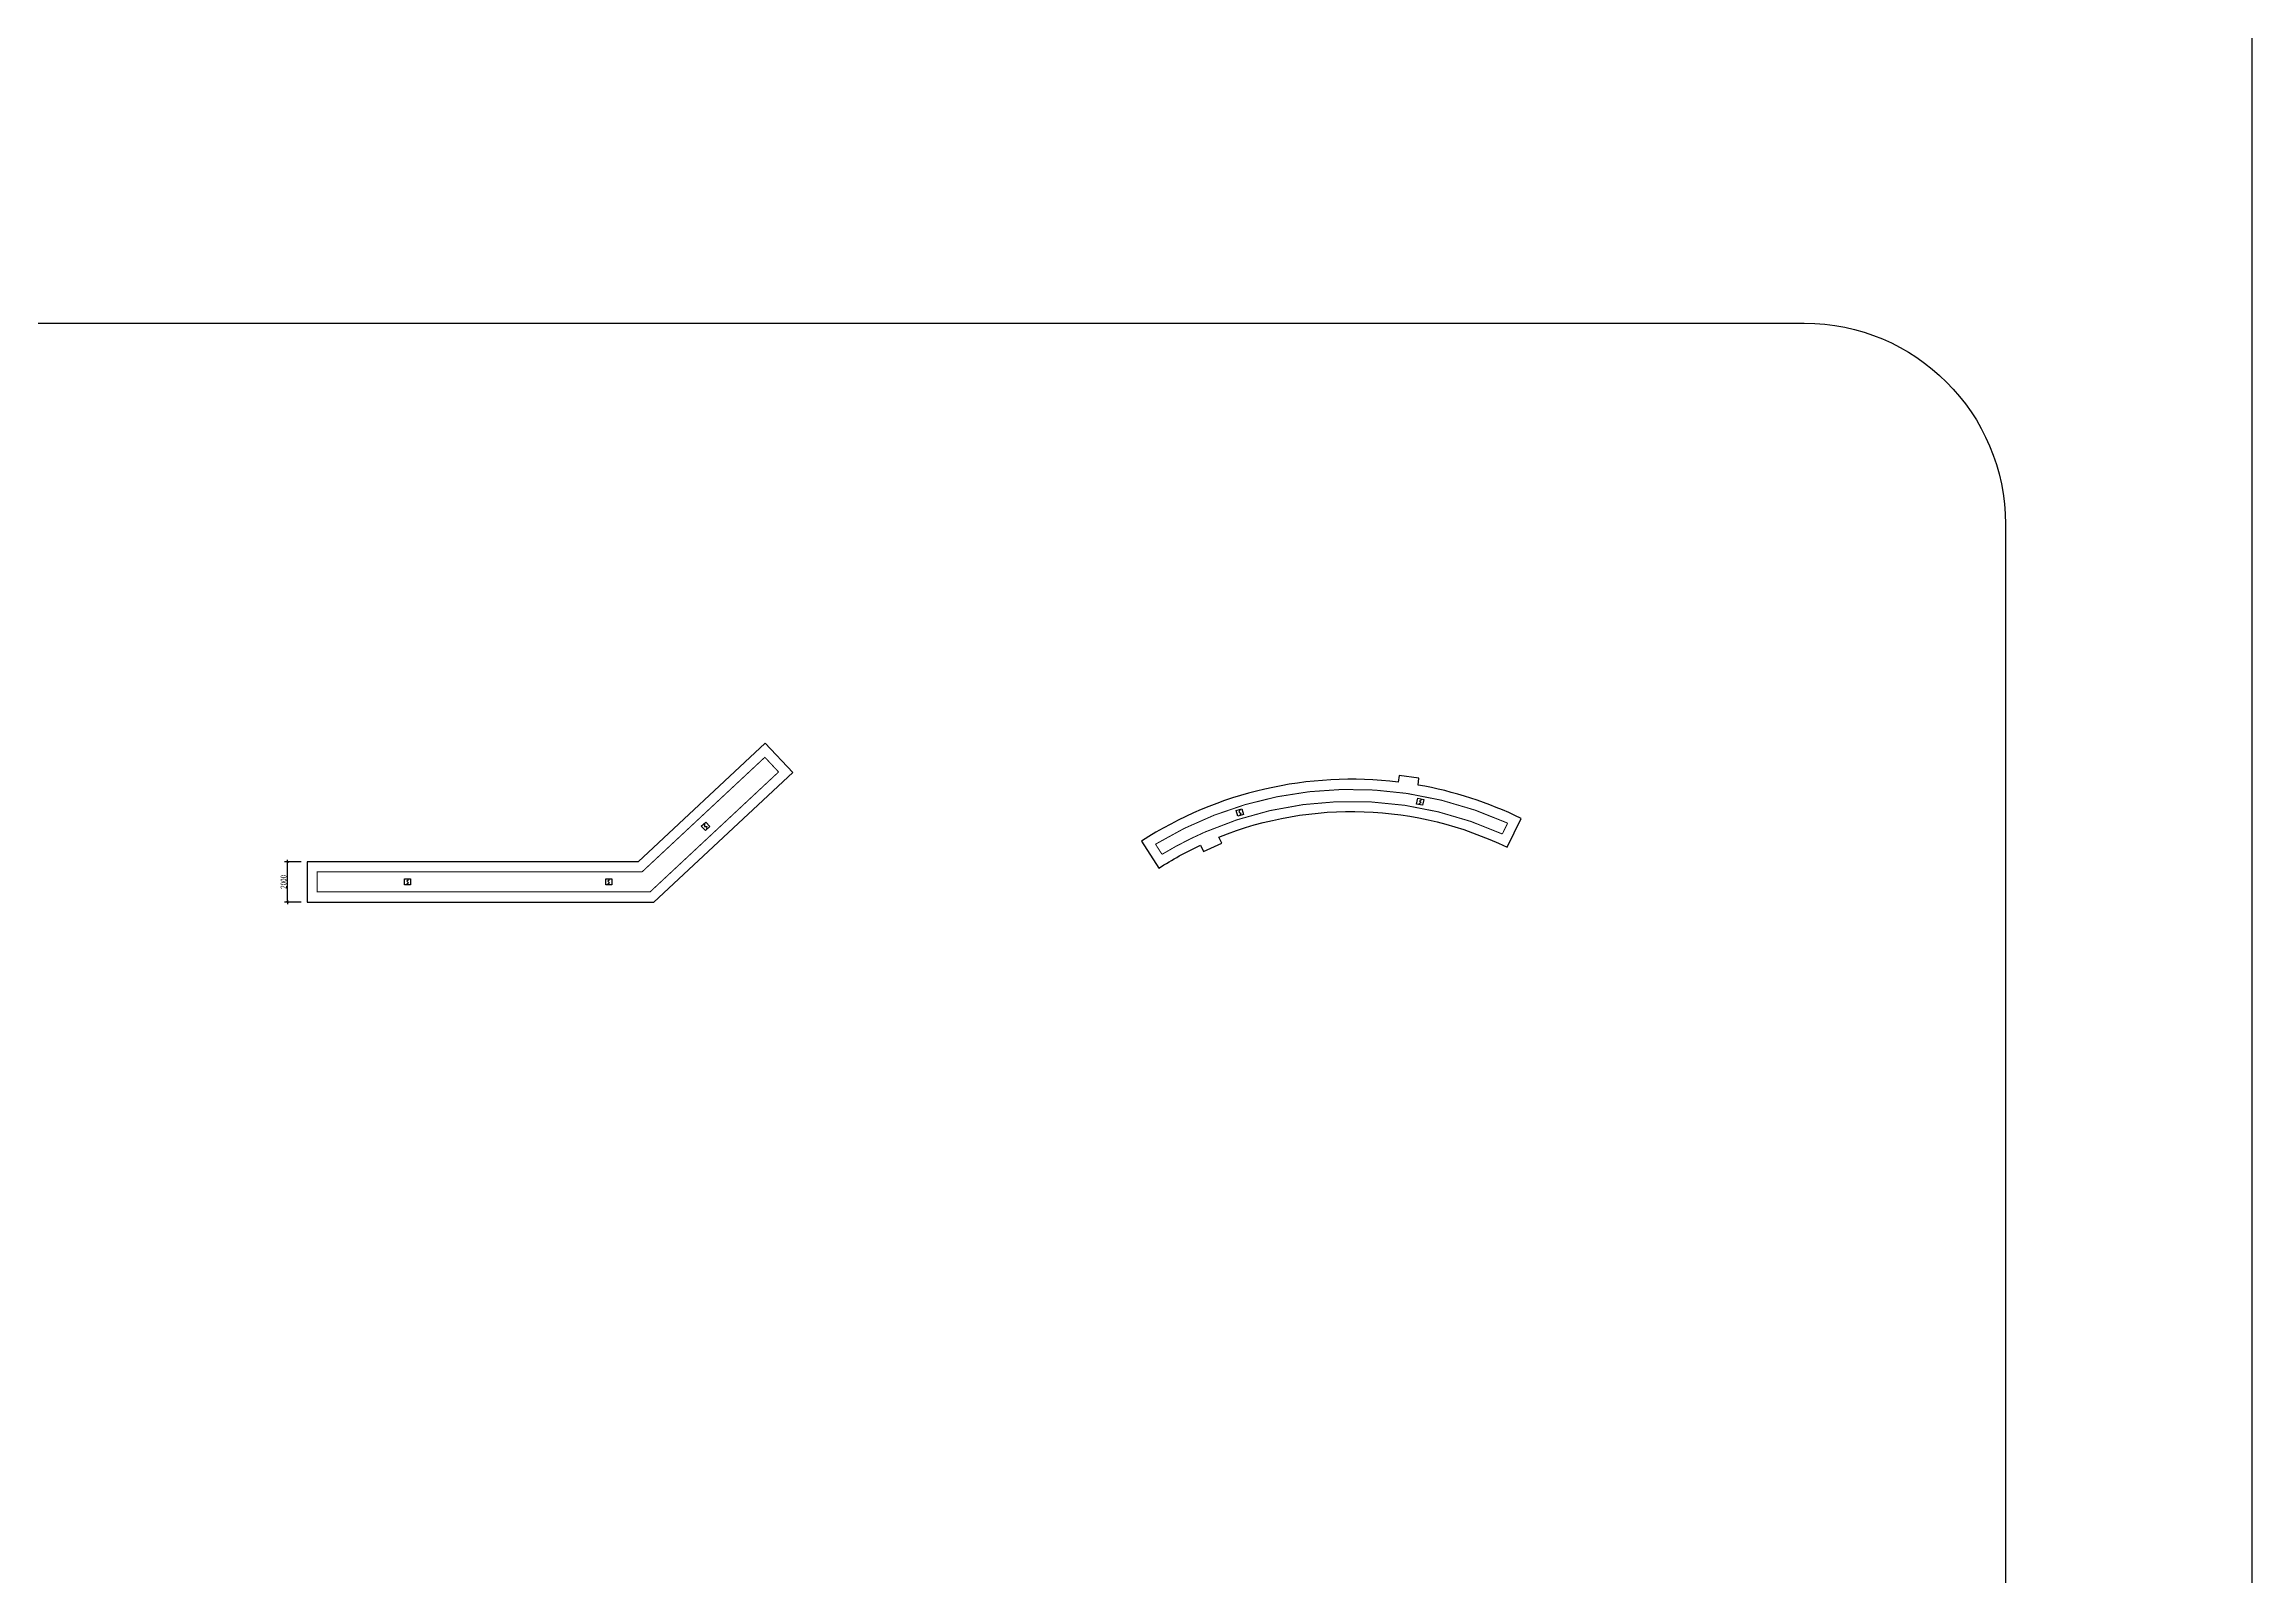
# Model space of a CAD drawing. Header units: millimetres. Extents: x -77018 to 517482, y 243785 to 1580285.
# Drawn here: x 407720 to 517482, y 472441 to 548659 of the extents above; entities that cross this region are included whole.
import ezdxf

# ---------------------------------------------------------------- set-up
doc = ezdxf.new("R2010")
doc.units = ezdxf.units.MM
doc.header["$LTSCALE"] = 1000
doc.layers.get('DEFPOINTS').update_dxf_attribs({"color": 9})
for name, color, linetype in [('C-SHET-SHET', 144, 'Continuous'), ('E-FAS-DEVC', 3, 'Continuous'), ('E-UNIV-DIAG', 2, 'Continuous'), ('E-UNIV-EL', 140, 'Continuous'), ('E-UNIV-NOTE', 6, 'Continuous'), ('可布置区域（吸顶）', 3, 'Continuous'), ('房间框线', 30, 'Continuous')]:
    doc.layers.add(name, color=color, linetype=linetype)
doc.styles.add('YQ_DIM', font='SUPEROS.SHX', dxfattribs={"width": 0.8, "bigfont": 'HZDX.SHX'})
doc.dimstyles.new('yq100', dxfattribs={"dimscale": 100, "dimtxt": 3, "dimasz": 1, "dimexe": 1.5, "dimexo": 3, "dimgap": 0.5, "dimtad": 1, "dimdec": 0, "dimdsep": 46, "dimtxsty": 'YQ_DIM', "dimblk": 'YQTICK', "dimcen": 0, "dimclrd": 256, "dimclre": 256, "dimclrt": 7, "dimadec": 1, "dimazin": 2, "dimtfac": 1, "dimtdec": 4, "dimtix": 1, "dimtmove": 2, "dimatfit": 2, "dimfxl": 1, "dimtolj": 1, "dimtzin": 0, "dimarcsym": 0})

# ---------------------------------------------------------------- blocks, each defined once
blk = doc.blocks.new('YQTICK')
blk.add_line((-1, 0), (1, 0))
blk.add_lwpolyline([(0.5, 0.5, 0.4, 0.4, 0), (-0.5, -0.5, 0.4, 0.4, 0)], format="xyseb")
blk = doc.blocks.new('*D554')
at = {"layer": 'DEFPOINTS', "color": 0, "transparency": 16777216}
for p in [(419821, 507999), (420791, 507999), (420791, 505999)]:
    blk.add_point(p, dxfattribs=at)
at = {"layer": 'E-UNIV-NOTE', "lineweight": -2, "transparency": 16777216}
for p, q in [((420491, 507999), (419671, 507999)), ((419821, 506099), (419821, 507899)), ((420491, 505999), (419671, 505999))]:
    blk.add_line(p, q, dxfattribs=at)
at = {"layer": 'E-UNIV-NOTE', "lineweight": -2, "transparency": 16777216, "xscale": 100, "yscale": 100, "zscale": 100}
for p, rotation in [((419821, 507999), 90), ((419821, 505999), 270)]:
    blk.add_blockref('YQTICK', p, dxfattribs=dict(at, rotation=rotation))
at = {"layer": 'E-UNIV-NOTE', "color": 7, "transparency": 16777216, "insert": (419621, 506999), "char_height": 300, "attachment_point": 5, "rotation": 90, "style": 'YQ_DIM'}
blk.add_mtext('\\A1;2000', dxfattribs=at)
blk = doc.blocks.new('E-BFAS110')
blk.add_lwpolyline([(-1.5, -1.5), (-1.5, 1.5), (1.5, 1.5), (1.5, -1.5)], close=True)
at = {"layer": 'E-UNIV-EL'}
blk.add_lwpolyline([(0.4, 1.1), (-0.4, 0.4), (0.4, -0.4), (-0.4, -1.1)], dxfattribs=at)

msp = doc.modelspace()

# ---------------------------------------------------------------- linework, layer by layer
at = {"layer": 'C-SHET-SHET'}
msp.add_lwpolyline([(-77018, 1580284.8), (517482, 1580284.8), (517482, 243784.8), (-77018, 243784.8)], close=True, dxfattribs=at)
at = {"layer": 'E-UNIV-DIAG'}
msp.add_lwpolyline([(495232, 422784.8), (315232, 422784.8, -0.41421356), (305232, 432784.8), (305232, 524784.8, -0.41421356), (315232, 534784.8), (495232, 534784.8, -0.41421356), (505232, 524784.8), (505232, 432784.8, -0.41421356)], format="xyb", close=True, dxfattribs=at)
at = {"layer": '可布置区域（吸顶）', "const_width": 50}
msp.add_lwpolyline([(443551.1, 513197.1), (437447.1, 507498.8), (421291, 507498.8), (421291, 506498.8), (437841.3, 506498.8), (444233.5, 512466.1)], close=True, dxfattribs=at)
msp.add_lwpolyline([(465451.2, 509486.2, -0.21234616), (480218.6, 509382.2), (480481.3, 509921.8, 0.069813), (475478.4, 511398.4, 0.17511935), (462973.5, 508875), (463298.7, 508370.5, -0.03339563)], format="xyb", close=True, dxfattribs=at)
at = {"layer": '房间框线'}
msp.add_lwpolyline([(443575.4, 513903.8), (437250, 507998.8), (420791, 507998.8), (420791, 505998.8), (438038.4, 505998.8), (444940.2, 512441.8)], close=True, dxfattribs=at)
msp.add_lwpolyline([(465208.2, 508827.3), (465353.3, 508518.4), (466264.5, 508930.6), (466125.5, 509226.7, -0.21193323), (480452.3, 508719.9), (481152.6, 510158.5, 0.07017218), (476031.6, 511815.5), (476071.9, 512154.5), (475080.6, 512286.7), (475041.9, 511961.9, 0.17510183), (462278.8, 509030), (463145.5, 507685.1, -0.03339563), (465208.2, 508827.3, 0.03339563)], format="xyb", dxfattribs=at)

# ---------------------------------------------------------------- block references
at = {"layer": 'E-FAS-DEVC'}
for p, xscale, yscale, zscale, rotation in [((467166.1, 510448.4), 100.0000000000001, 100.0000000000001, 100.0000000000001, 16.71702679493098), ((476131.2, 510984.4), 100, 100, 100, 348.5751833532244), ((440602.9, 509760.8), 100, 100, 100, 43.03113776929138)]:
    msp.add_blockref('E-BFAS110', p, dxfattribs=dict(at, xscale=xscale, yscale=yscale, zscale=zscale, rotation=rotation))
at = {"layer": 'E-FAS-DEVC', "xscale": 100, "yscale": 100, "zscale": 100}
for p in [(425791, 506998.8), (435791, 506998.8)]:
    msp.add_blockref('E-BFAS110', p, dxfattribs=at)

# ---------------------------------------------------------------- dimensions: what is measured, and where the dimension line sits
at = {"layer": 'E-UNIV-NOTE'}
dim = msp.add_linear_dim(base=(419820.6, 507998.8), p1=(420791, 505998.8), p2=(420791, 507998.8), angle=90, dimstyle='yq100', dxfattribs=at)
dim.commit()
dim.dimension.update_dxf_attribs({"geometry": '*D554', "text_midpoint": (419620.6, 506998.8)})

doc.saveas('drawing.dxf')
